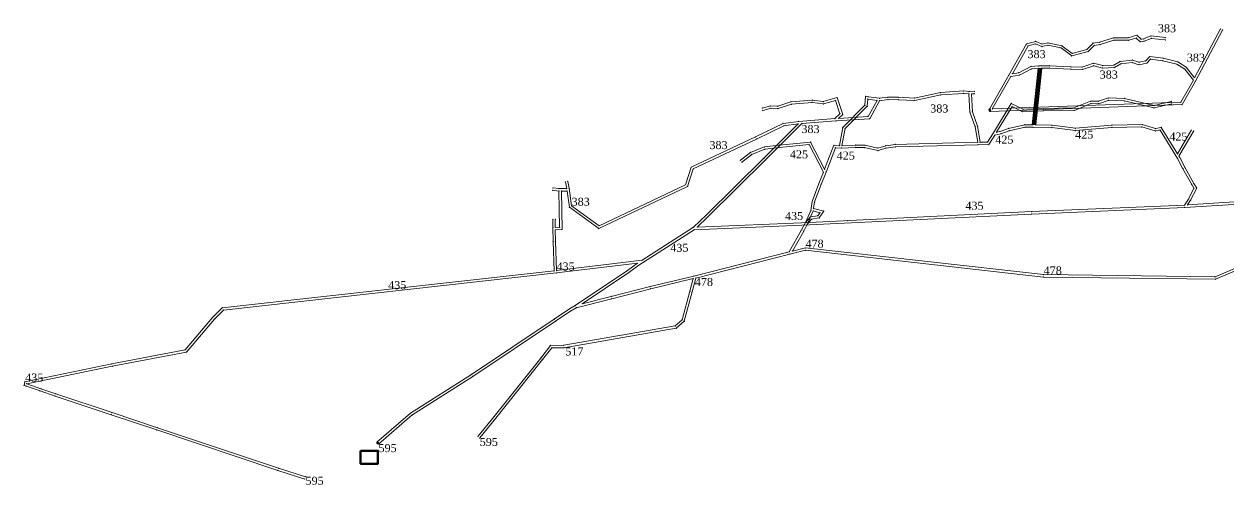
# Model space of a CAD drawing. Header units: millimetres. Extents: x 406988 to 409307, y 4526168 to 4526759.
# Drawn here: x 406988 to 408494, y 4526168 to 4526743 of the extents above; entities that cross this region are included whole.
import ezdxf

# ---------------------------------------------------------------- set-up
doc = ezdxf.new("R2010")
doc.units = ezdxf.units.MM
for name, color, linetype, lineweight in [('INIT_COORD', 6, 'Continuous', 100), ('Kot', 50, 'Continuous', 0), ('YENI_YENI_NOKTA', 6, 'Continuous', 100)]:
    doc.layers.add(name, color=color, linetype=linetype, lineweight=lineweight)
doc.styles.get("Standard").update_dxf_attribs({"font": 'times.ttf'})

msp = doc.modelspace()

# ---------------------------------------------------------------- linework, layer by layer
at = {"layer": 'INIT_COORD'}
msp.add_point((407430.2, 4526220, 595.7), dxfattribs=at)
at = {"layer": 'YENI_YENI_NOKTA', "lineweight": 0}
for p, q in [((408450.9, 4526676.3, 384.9), (408483.3, 4526737.3, 385.1)), ((408452, 4526672, 384.9), (408485.9, 4526735.9, 385.1)), ((408252.4, 4526721.7, 384.4), (408240.9, 4526718.5, 384.4)), ((408260.4, 4526718.4, 384.4), (408252.4, 4526721.7, 384.4)), ((408349.5, 4526726.1, 384.8), (408332.2, 4526720.7, 384.7)), ((408350, 4526723.2, 384.8), (408332.8, 4526717.7, 384.7)), ((408350, 4526723.2, 384.8), (408332.8, 4526717.7, 384.7)), ((408368, 4526726.2, 384.8), (408349.5, 4526726.1, 384.8)), ((408368.4, 4526723.2, 384.8), (408350, 4526723.2, 384.8)), ((408368.4, 4526723.2, 384.8), (408350, 4526723.2, 384.8)), ((408378.8, 4526729.3, 384.9), (408368, 4526726.2, 384.8)), ((408378, 4526725.9, 384.9), (408368.4, 4526723.2, 384.8)), ((408378, 4526725.9, 384.9), (408368.4, 4526723.2, 384.8)), ((408382.9, 4526721.2, 384.9), (408378, 4526725.9, 384.9)), ((408382.9, 4526721.2, 384.9), (408378, 4526725.9, 384.9)), ((408384, 4526724.3, 384.9), (408378.8, 4526729.3, 384.9)), ((408387.8, 4526721.8, 384.9), (408382.9, 4526721.2, 384.9)), ((408387.8, 4526721.8, 384.9), (408382.9, 4526721.2, 384.9)), ((408387.1, 4526724.7, 384.9), (408384, 4526724.3, 384.9)), ((408396.3, 4526728.5, 385), (408387.1, 4526724.7, 384.9)), ((408396.7, 4526725.4, 385), (408387.8, 4526721.8, 384.9)), ((408396.7, 4526725.4, 385), (408387.8, 4526721.8, 384.9)), ((408414.5, 4526726.5, 385.1), (408396.3, 4526728.5, 385)), ((408414.2, 4526723.5, 385.1), (408396.7, 4526725.4, 385)), ((408414.2, 4526723.5, 385.1), (408396.7, 4526725.4, 385)), ((408240.9, 4526718.5, 384.4), (408218.6, 4526679.4, 384.2)), ((408242.9, 4526716, 384.4), (408223.2, 4526681.2, 384.2)), ((408252.2, 4526718.6, 384.4), (408242.9, 4526716, 384.4)), ((408252.2, 4526718.6, 384.4), (408242.9, 4526716, 384.4)), ((408260.1, 4526715.3, 384.4), (408252.2, 4526718.6, 384.4)), ((408260.1, 4526715.3, 384.4), (408252.2, 4526718.6, 384.4)), ((408267.7, 4526716.8, 384.4), (408260.1, 4526715.3, 384.4)), ((408267.7, 4526716.8, 384.4), (408260.1, 4526715.3, 384.4)), ((408267.7, 4526719.8, 384.4), (408260.4, 4526718.4, 384.4)), ((408285.2, 4526716.3, 384.5), (408267.7, 4526719.8, 384.4)), ((408284, 4526713.5, 384.5), (408267.7, 4526716.8, 384.4)), ((408284, 4526713.5, 384.5), (408267.7, 4526716.8, 384.4)), ((408297.5, 4526703.5, 384.6), (408284, 4526713.5, 384.5)), ((408297.5, 4526703.5, 384.6), (408284, 4526713.5, 384.5)), ((408298.1, 4526706.7, 384.6), (408285.2, 4526716.3, 384.5)), ((408317.9, 4526708.9, 384.7), (408297.5, 4526703.5, 384.6)), ((408317.9, 4526708.9, 384.7), (408297.5, 4526703.5, 384.6)), ((408316.3, 4526711.6, 384.7), (408298.1, 4526706.7, 384.6)), ((408324, 4526719.5, 384.7), (408316.3, 4526711.6, 384.7)), ((408325.5, 4526716.7, 384.7), (408317.9, 4526708.9, 384.7)), ((408325.5, 4526716.7, 384.7), (408317.9, 4526708.9, 384.7)), ((408332.2, 4526720.7, 384.7), (408324, 4526719.5, 384.7)), ((408332.8, 4526717.7, 384.7), (408325.5, 4526716.7, 384.7)), ((408332.8, 4526717.7, 384.7), (408325.5, 4526716.7, 384.7)), ((408246.4, 4526690.4, 384.3), (408256.2, 4526691, 384.4)), ((408256.2, 4526691, 384.4), (408269.3, 4526691.3, 384.4)), ((408269.3, 4526691.3, 384.4), (408296.4, 4526689.9, 384.5)), ((408310.3, 4526689.7, 384.5), (408324.7, 4526694.4, 384.6)), ((408310.7, 4526686.7, 384.5), (408324.8, 4526691.3, 384.6)), ((408310.7, 4526686.7, 384.5), (408324.8, 4526691.3, 384.6)), ((408324.7, 4526694.4, 384.6), (408336.1, 4526691.4, 384.7)), ((408324.8, 4526691.3, 384.6), (408335.8, 4526688.3, 384.7)), ((408324.8, 4526691.3, 384.6), (408335.8, 4526688.3, 384.7)), ((408336.1, 4526691.4, 384.7), (408350, 4526692.2, 384.7)), ((408350, 4526692.2, 384.7), (408357.8, 4526696.7, 384.7)), ((408350.9, 4526689.2, 384.7), (408358.8, 4526693.8, 384.7)), ((408350.9, 4526689.2, 384.7), (408358.8, 4526693.8, 384.7)), ((408357.8, 4526696.7, 384.7), (408373.3, 4526698.3, 384.6)), ((408358.8, 4526693.8, 384.7), (408373, 4526695.2, 384.6)), ((408358.8, 4526693.8, 384.7), (408373, 4526695.2, 384.6)), ((408373, 4526695.2, 384.6), (408381.3, 4526692.6, 384.7)), ((408373, 4526695.2, 384.6), (408381.3, 4526692.6, 384.7)), ((408373.3, 4526698.3, 384.6), (408381.4, 4526695.7, 384.7)), ((408381.3, 4526692.6, 384.7), (408391.3, 4526694.6, 384.7)), ((408381.3, 4526692.6, 384.7), (408391.3, 4526694.6, 384.7)), ((408381.4, 4526695.7, 384.7), (408389.8, 4526697.3, 384.7)), ((408389.8, 4526697.3, 384.7), (408394.8, 4526702.7, 384.7)), ((408391.3, 4526694.6, 384.7), (408395.9, 4526699.6, 384.7)), ((408391.3, 4526694.6, 384.7), (408395.9, 4526699.6, 384.7)), ((408394.8, 4526702.7, 384.7), (408411.7, 4526700.6, 384.8)), ((408395.9, 4526699.6, 384.7), (408411.2, 4526697.6, 384.8)), ((408395.9, 4526699.6, 384.7), (408411.2, 4526697.6, 384.8)), ((408411.2, 4526697.6, 384.8), (408428.9, 4526693.2, 384.9)), ((408411.2, 4526697.6, 384.8), (408428.9, 4526693.2, 384.9)), ((408411.7, 4526700.6, 384.8), (408430.1, 4526696, 384.9)), ((408428.9, 4526693.2, 384.9), (408438.5, 4526687.1, 384.9)), ((408428.9, 4526693.2, 384.9), (408438.5, 4526687.1, 384.9)), ((408430.1, 4526696, 384.9), (408440.5, 4526689.4, 384.9)), ((408218.6, 4526679.4, 384.2), (408194.6, 4526637.2, 384)), ((408221.3, 4526677.9, 384.2), (408198.1, 4526637.4, 384)), ((408221.3, 4526677.9, 384.2), (408198.1, 4526637.4, 384)), ((408221.3, 4526677.9, 384.2), (408232.1, 4526679.6, 384.2)), ((408221.3, 4526677.9, 384.2), (408232.1, 4526679.6, 384.2)), ((408223.2, 4526681.2, 384.2), (408231.1, 4526682.5, 384.2)), ((408231.1, 4526682.5, 384.2), (408246.4, 4526690.4, 384.3)), ((408232.1, 4526679.6, 384.2), (408247.2, 4526687.4, 384.3)), ((408232.1, 4526679.6, 384.2), (408247.2, 4526687.4, 384.3)), ((408247.2, 4526687.4, 384.3), (408256.3, 4526688.1, 384.4)), ((408259.3, 4526688.1, 384.4), (408269.3, 4526688.3, 384.4)), ((408269.3, 4526688.3, 384.4), (408296.3, 4526686.9, 384.5)), ((408269.3, 4526688.3, 384.4), (408296.3, 4526686.9, 384.5)), ((408296.3, 4526686.9, 384.5), (408310.7, 4526686.7, 384.5)), ((408296.3, 4526686.9, 384.5), (408310.7, 4526686.7, 384.5)), ((408296.4, 4526689.9, 384.5), (408310.3, 4526689.7, 384.5)), ((408335.8, 4526688.3, 384.7), (408350.9, 4526689.2, 384.7)), ((408335.8, 4526688.3, 384.7), (408350.9, 4526689.2, 384.7)), ((408438.5, 4526687.1, 384.9), (408449.4, 4526673.4, 384.9)), ((408438.5, 4526687.1, 384.9), (408449.4, 4526673.4, 384.9)), ((408440.5, 4526689.4, 384.9), (408450.9, 4526676.3, 384.9)), ((408449.4, 4526673.4, 384.9), (408433.5, 4526645.7, 384.9)), ((408449.4, 4526673.4, 384.9), (408433.5, 4526645.7, 384.9)), ((408452, 4526672, 384.9), (408435.3, 4526642.8, 384.9)), ((407930.1, 4526640.7, 384.1), (407946.5, 4526646.3, 384.1)), ((407930.1, 4526640.7, 384.1), (407946.5, 4526646.3, 384.1)), ((407946.5, 4526646.3, 384.1), (407973.1, 4526648.5, 383.8)), ((407946.5, 4526646.3, 384.1), (407973.1, 4526648.5, 383.8)), ((407947.1, 4526643.3, 384.1), (407973, 4526645.5, 383.8)), ((407973, 4526645.5, 383.8), (407987.2, 4526643.6, 383.8)), ((407973.1, 4526648.5, 383.8), (407986.9, 4526646.6, 383.8)), ((407973.1, 4526648.5, 383.8), (407986.9, 4526646.6, 383.8)), ((407986.9, 4526646.6, 383.8), (408004.2, 4526651.5, 383.7)), ((407986.9, 4526646.6, 383.8), (408004.2, 4526651.5, 383.7)), ((407987.2, 4526643.6, 383.8), (408002.3, 4526647.8, 383.7)), ((408002.3, 4526647.8, 383.7), (408007.8, 4526631.4, 383.5)), ((408004.2, 4526651.5, 383.7), (408011.2, 4526630.5, 383.5)), ((408004.2, 4526651.5, 383.7), (408011.2, 4526630.5, 383.5)), ((408038.9, 4526642, 383.8), (408039.7, 4526653, 383.8)), ((408039.7, 4526653, 383.8), (408057.3, 4526650.6, 383.7)), ((408041.8, 4526640.7, 383.8), (408042.4, 4526649.6, 383.8)), ((408042.4, 4526649.6, 383.8), (408054.1, 4526648, 383.7)), ((408054.1, 4526648, 383.7), (408043, 4526628, 383.6)), ((408057.3, 4526647.6, 383.7), (408044.9, 4526625.1, 383.6)), ((408067.4, 4526652, 383.7), (408057.3, 4526650.6, 383.7)), ((408067.6, 4526649, 383.7), (408057.3, 4526647.6, 383.7)), ((408080.6, 4526651.9, 383.2), (408067.4, 4526652, 383.7)), ((408080.6, 4526648.9, 383.2), (408067.6, 4526649, 383.7)), ((408101.2, 4526647.9, 383.5), (408080.6, 4526648.9, 383.2)), ((408101, 4526650.9, 383.5), (408080.7, 4526651.9, 383.2)), ((408133.3, 4526657.8, 383.9), (408101, 4526650.9, 383.5)), ((408133.8, 4526654.8, 383.9), (408101.2, 4526647.9, 383.5)), ((408162.4, 4526659.9, 384), (408133.3, 4526657.8, 383.9)), ((408162.4, 4526656.8, 384), (408133.8, 4526654.8, 383.9)), ((408169.1, 4526659.1, 384), (408162.4, 4526659.9, 384)), ((408169, 4526656.1, 384), (408162.4, 4526656.8, 384)), ((408169, 4526656.1, 384), (408170.2, 4526633.2, 397.1)), ((408175.6, 4526659.4, 384), (408169.1, 4526659.1, 384)), ((408175.8, 4526656.4, 384), (408172, 4526656.2, 384)), ((408172, 4526656.2, 384), (408173.2, 4526633.8, 397.1)), ((408198.1, 4526637.4, 384), (408433.5, 4526645.7, 384.9)), ((408198.1, 4526637.4, 384), (408433.5, 4526645.7, 384.9)), ((408320.8, 4526647, 423.9), (408300.2, 4526638.6, 423.9)), ((408330.7, 4526646.9, 423.8), (408320.8, 4526647, 423.9)), ((408343.2, 4526651.1, 423.8), (408330.7, 4526646.9, 423.8)), ((408343.6, 4526648.1, 423.8), (408331.2, 4526643.9, 423.8)), ((408343.6, 4526648.1, 423.8), (408331.2, 4526643.9, 423.8)), ((408363.5, 4526650.4, 423.7), (408343.2, 4526651.1, 423.8)), ((408363.1, 4526647.4, 423.7), (408343.6, 4526648.1, 423.8)), ((408363.1, 4526647.4, 423.7), (408343.6, 4526648.1, 423.8)), ((408400.2, 4526638.7, 423.9), (408363.1, 4526647.4, 423.7)), ((408400.2, 4526638.7, 423.9), (408363.1, 4526647.4, 423.7)), ((408400.2, 4526641.8, 423.9), (408363.5, 4526650.4, 423.7)), ((408421.7, 4526646.7, 424.2), (408400.2, 4526641.8, 423.9)), ((407910.6, 4526638.5, 384.2), (407921.4, 4526641.2, 384.2)), ((407910.6, 4526638.5, 384.2), (407921.4, 4526641.2, 384.2)), ((407911.3, 4526635.6, 384.2), (407921.7, 4526638.2, 384.2)), ((407921.4, 4526641.2, 384.2), (407930.1, 4526640.7, 384.1)), ((407921.4, 4526641.2, 384.2), (407930.1, 4526640.7, 384.1)), ((407921.7, 4526638.2, 384.2), (407930.5, 4526637.7, 384.1)), ((407930.5, 4526637.7, 384.1), (407947.1, 4526643.3, 384.1)), ((408007.8, 4526631.4, 383.5), (408001.4, 4526625.3, 383.5)), ((408011.2, 4526630.5, 383.5), (408006.1, 4526625.6, 383.5)), ((408011.3, 4526614.2, 423.8), (408038.9, 4526642, 383.8)), ((408014.1, 4526612.8, 423.8), (408041.8, 4526640.7, 383.8)), ((408170.2, 4526633.2, 397.1), (408176.8, 4526615.1, 408.1)), ((408173.2, 4526633.8, 397.1), (408179.7, 4526615.8, 408.1)), ((408195.6, 4526634.3, 384), (408435.3, 4526642.8, 384.9)), ((408221.8, 4526644.2, 423.5), (408200.7, 4526609.5, 423.5)), ((408222.9, 4526640.3, 423.5), (408203.4, 4526608.2, 423.5)), ((408236.5, 4526636.9, 423.6), (408221.8, 4526644.2, 423.5)), ((408235.8, 4526633.9, 423.6), (408222.9, 4526640.3, 423.5)), ((408235.8, 4526633.9, 423.6), (408222.9, 4526640.3, 423.5)), ((408261.7, 4526635, 423.7), (408235.8, 4526633.9, 423.6)), ((408261.7, 4526635, 423.7), (408235.8, 4526633.9, 423.6)), ((408261.6, 4526638, 423.7), (408236.5, 4526636.9, 423.6)), ((408300.2, 4526638.6, 423.9), (408261.6, 4526638, 423.7)), ((408300.8, 4526635.6, 423.9), (408261.7, 4526635, 423.7)), ((408300.8, 4526635.6, 423.9), (408261.7, 4526635, 423.7)), ((408321.4, 4526644, 423.9), (408300.8, 4526635.6, 423.9)), ((408321.4, 4526644, 423.9), (408300.8, 4526635.6, 423.9)), ((408331.2, 4526643.9, 423.8), (408321.4, 4526644, 423.9)), ((408331.2, 4526643.9, 423.8), (408321.4, 4526644, 423.9)), ((408422.3, 4526643.7, 424.2), (408400.2, 4526638.7, 423.9)), ((408422.3, 4526643.7, 424.2), (408400.2, 4526638.7, 423.9)), ((407936.8, 4526619.2, 383.1), (407902.1, 4526602.3, 383.4)), ((407937.7, 4526616.3, 383.1), (407903.4, 4526599.6, 383.4)), ((407937.7, 4526616.3, 383.1), (407903.4, 4526599.6, 383.4)), ((407912.7, 4526575.8, 382.8), (407955.7, 4526618.7, 383.1)), ((407914.8, 4526573.7, 382.8), (407960.3, 4526619.1, 383.1)), ((407956.2, 4526621.8, 383.1), (407936.8, 4526619.2, 383.1)), ((407955.7, 4526618.7, 383.1), (407937.7, 4526616.3, 383.1)), ((408001.4, 4526625.3, 383.5), (407956.2, 4526621.8, 383.1)), ((408002.7, 4526622.4, 383.5), (407960.3, 4526619.1, 383.1)), ((408044.9, 4526625.1, 383.6), (408002.7, 4526622.4, 383.5)), ((408043, 4526628, 383.6), (408006.1, 4526625.6, 383.5)), ((408179.7, 4526615.8, 408.1), (408182.9, 4526595.7, 423.4)), ((408238.7, 4526617.6, 423.2), (408218.4, 4526613.1, 423.5)), ((408238.7, 4526617.6, 423.2), (408248.9, 4526617.4, 423.2)), ((408251.8, 4526617.3, 423.3), (408272.9, 4526617, 423.9)), ((408302, 4526613.3, 423.5), (408272.9, 4526617, 423.9)), ((408347.4, 4526617.2, 423.5), (408302, 4526613.3, 423.5)), ((408385.4, 4526617.9, 423.5), (408347.6, 4526617.2, 423.5)), ((408401.9, 4526612.9, 423.5), (408385.4, 4526617.9, 423.5)), ((407902.1, 4526602.3, 383.4), (407822, 4526564.6, 383.5)), ((408007.3, 4526591.6, 423.7), (408011.3, 4526614.2, 423.8)), ((408010.3, 4526591.5, 423.7), (408014.1, 4526612.8, 423.8)), ((408176.8, 4526615.1, 408.1), (408179.9, 4526595.7, 423.4)), ((408198.9, 4526606.3, 423.5), (408192, 4526595.9, 423.5)), ((408201.4, 4526604.6, 423.5), (408193.6, 4526592.9, 423.5)), ((408201.4, 4526604.6, 423.5), (408193.6, 4526592.9, 423.5)), ((408200.7, 4526609.4, 423.5), (408198.8, 4526606.1, 423.5)), ((408208.8, 4526606.3, 423.5), (408201.4, 4526604.6, 423.5)), ((408208.8, 4526606.3, 423.5), (408201.4, 4526604.6, 423.5)), ((408207.9, 4526609.2, 423.5), (408203.4, 4526608.2, 423.5)), ((408218.4, 4526613.1, 423.5), (408207.9, 4526609.2, 423.5)), ((408219.3, 4526610.2, 423.5), (408208.8, 4526606.3, 423.5)), ((408219.3, 4526610.2, 423.5), (408208.8, 4526606.3, 423.5)), ((408239, 4526614.5, 423.2), (408219.3, 4526610.2, 423.5)), ((408239, 4526614.5, 423.2), (408219.3, 4526610.2, 423.5)), ((408239, 4526614.5, 423.2), (408249.1, 4526614.4, 423.2)), ((408249.1, 4526614.4, 423.2), (408272.6, 4526614, 423.9)), ((408302, 4526610.3, 423.5), (408272.6, 4526614, 423.9)), ((408302, 4526610.3, 423.5), (408272.6, 4526614, 423.9)), ((408347.6, 4526614.2, 423.5), (408302, 4526610.3, 423.5)), ((408347.6, 4526614.2, 423.5), (408302, 4526610.3, 423.5)), ((408384.9, 4526614.9, 423.5), (408347.6, 4526614.2, 423.5)), ((408384.9, 4526614.9, 423.5), (408347.6, 4526614.2, 423.5)), ((408401.7, 4526609.8, 423.5), (408384.9, 4526614.9, 423.5)), ((408401.7, 4526609.8, 423.5), (408384.9, 4526614.9, 423.5)), ((408407.7, 4526610.9, 423.5), (408401.7, 4526609.8, 423.5)), ((408407.7, 4526610.9, 423.5), (408401.7, 4526609.8, 423.5)), ((408409.2, 4526614.3, 423.5), (408401.9, 4526612.9, 423.5)), ((408429.7, 4526575.4, 424), (408407.7, 4526610.9, 423.5)), ((408429.7, 4526575.4, 424), (408407.7, 4526610.9, 423.5)), ((408429.6, 4526581.2, 424), (408409.2, 4526614.3, 423.5)), ((408429.6, 4526581.2, 424), (408447.2, 4526611.3, 424)), ((408431.4, 4526578.3, 424), (408449.8, 4526609.8, 424)), ((407903.4, 4526599.6, 383.4), (407824.5, 4526562.5, 383.5)), ((407903.4, 4526599.6, 383.4), (407824.5, 4526562.5, 383.5)), ((407895.9, 4526583.1, 424), (407913.2, 4526590, 424)), ((407897.5, 4526580.5, 424), (407913.9, 4526587.1, 424)), ((407913.2, 4526590, 424), (407932, 4526592.3, 423.9)), ((407913.9, 4526587.1, 424), (407932.3, 4526589.3, 423.9)), ((407932, 4526592.3, 423.9), (407971, 4526596, 423.6)), ((407932.3, 4526589.3, 423.9), (407969.3, 4526592.8, 423.6)), ((407969.3, 4526592.8, 423.6), (407987.1, 4526558.3, 423.4)), ((407971, 4526596, 423.6), (407988.5, 4526562, 423.4)), ((407988.5, 4526562, 423.4), (408000.2, 4526592, 423.7)), ((407990.4, 4526558.4, 423.4), (408002.2, 4526588.9, 423.7)), ((408000.2, 4526592, 423.7), (408007.3, 4526591.6, 423.7)), ((408002.2, 4526588.9, 423.7), (408009.8, 4526588.5, 423.7)), ((408009.8, 4526588.5, 423.7), (408027.2, 4526589.3, 423.6)), ((408010.3, 4526591.5, 423.7), (408027.2, 4526592.3, 423.6)), ((408027.2, 4526592.3, 423.6), (408039, 4526592.1, 423.6)), ((408027.2, 4526589.3, 423.6), (408038.6, 4526589.1, 423.6)), ((408027.2, 4526589.3, 423.6), (408038.6, 4526589.1, 423.6)), ((408038.6, 4526589.1, 423.6), (408055.2, 4526585.3, 423.7)), ((408038.6, 4526589.1, 423.6), (408055.2, 4526585.3, 423.7)), ((408039, 4526592.1, 423.6), (408055.1, 4526588.4, 423.7)), ((408055.1, 4526588.4, 423.7), (408064.9, 4526591.4, 423.7)), ((408055.2, 4526585.3, 423.7), (408065.5, 4526588.4, 423.7)), ((408055.2, 4526585.3, 423.7), (408065.5, 4526588.4, 423.7)), ((408064.9, 4526591.4, 423.7), (408076.8, 4526593, 423.7)), ((408065.5, 4526588.4, 423.7), (408077.1, 4526590, 423.7)), ((408065.5, 4526588.4, 423.7), (408077.1, 4526590, 423.7)), ((408179.9, 4526595.7, 423.4), (408076.8, 4526593, 423.7)), ((408180.4, 4526592.7, 423.4), (408077.1, 4526590, 423.7)), ((408180.4, 4526592.7, 423.4), (408193.6, 4526592.9, 423.5)), ((408182.9, 4526595.7, 423.4), (408192, 4526595.9, 423.5)), ((407840.7, 4526504.8, 433.2), (407912.7, 4526575.8, 382.8)), ((407840.7, 4526504.8, 433.2), (407912.7, 4526575.8, 382.8)), ((407842.8, 4526502.7, 433.2), (407914.8, 4526573.6, 382.8)), ((407883.3, 4526573.2, 424), (407895.9, 4526583.1, 424)), ((407885.2, 4526570.8, 424), (407897.5, 4526580.5, 424)), ((408429.7, 4526575.4, 424), (408436.4, 4526562.6, 424.2)), ((408429.7, 4526575.4, 424), (408436.4, 4526562.6, 424.2)), ((408432.3, 4526576.9, 424), (408431.4, 4526578.3, 423.5)), ((408432.3, 4526576.9, 424), (408439.1, 4526564, 424.2)), ((407822, 4526564.6, 383.5), (407814.9, 4526542.7, 383.5)), ((407824.5, 4526562.5, 383.5), (407817.3, 4526540.5, 383.5)), ((407824.5, 4526562.5, 383.5), (407817.3, 4526540.5, 383.5)), ((407987.1, 4526558.3, 423.4), (407981.3, 4526544.2, 423.4)), ((407990.4, 4526558.4, 423.4), (407984.1, 4526543.1, 423.4)), ((408436.4, 4526562.6, 424.2), (408447.3, 4526542.8, 434.7)), ((408436.4, 4526562.6, 424.2), (408447.3, 4526542.8, 434.7)), ((408439.1, 4526564, 424.2), (408449.9, 4526544.3, 434.7)), ((407666.3, 4526537.8, 383.9), (407664.7, 4526546.2, 383.9)), ((407666.3, 4526537.8, 383.9), (407664.7, 4526546.2, 383.9)), ((407669.3, 4526538.3, 383.9), (407667.6, 4526546.8, 383.9)), ((407817.3, 4526540.5, 383.5), (407706.4, 4526487.9, 383.8)), ((407817.3, 4526540.5, 383.5), (407706.4, 4526487.9, 383.8)), ((407814.9, 4526542.7, 383.5), (407706.8, 4526491.4, 383.8)), ((407981.3, 4526544.2, 423.4), (407973, 4526521.9, 433.5)), ((407984.1, 4526543.1, 423.4), (407976, 4526521.2, 433.5)), ((408447.3, 4526542.8, 434.7), (408450.1, 4526538.3, 434.7)), ((408447.3, 4526542.8, 434.7), (408450.1, 4526538.3, 434.7)), ((408449.8, 4526544.4, 434.7), (408453.6, 4526538.5, 434.7)), ((407656.7, 4526534.8, 384.1), (407649, 4526535.8, 384.1)), ((407656.6, 4526537.8, 384.1), (407649.4, 4526538.7, 384.1)), ((407656.6, 4526537.8, 384.1), (407649.4, 4526538.7, 384.1)), ((407666.3, 4526537.8, 383.9), (407656.6, 4526537.8, 384.1)), ((407657.5, 4526489.6, 425), (407656.7, 4526534.8, 384.1)), ((407660.5, 4526486.8, 425), (407659.7, 4526534.8, 384.1)), ((407666.8, 4526534.8, 383.9), (407659.7, 4526534.8, 384.1)), ((407669.7, 4526514.5, 383.9), (407666.8, 4526534.8, 383.9)), ((407672.5, 4526516.2, 383.9), (407669.3, 4526538.3, 383.9)), ((408578.8, 4526526.1, 435.4), (408442.1, 4526517.5, 434.5)), ((408450.1, 4526538.3, 434.7), (408443.3, 4526524.8, 434.6)), ((408450.1, 4526538.3, 434.7), (408443.3, 4526524.8, 434.6)), ((408453.6, 4526538.5, 434.7), (408445.9, 4526523.3, 434.6)), ((407706.4, 4526487.9, 383.8), (407669.7, 4526514.5, 383.9)), ((407706.4, 4526487.9, 383.8), (407669.7, 4526514.5, 383.9)), ((407706.8, 4526491.4, 383.8), (407672.5, 4526516.2, 383.9)), ((407971.4, 4526510.7, 433.4), (407964.6, 4526495.5, 453.4)), ((407974.4, 4526510, 433.4), (407967.1, 4526493.8, 453.4)), ((407971.4, 4526510.7, 433.4), (407973, 4526521.9, 433.5)), ((407974.4, 4526510, 433.4), (407982.7, 4526507.8, 440)), ((407974.8, 4526513, 433.4), (407976, 4526521.2, 433.5)), ((407974.8, 4526513, 433.4), (407987.5, 4526509.7, 440)), ((408438.4, 4526517.3, 434.5), (408247.2, 4526509.1, 433.9)), ((408438.4, 4526517.3, 434.5), (408247.2, 4526509.1, 433.9)), ((408438.5, 4526514.3, 434.5), (408247.3, 4526506.1, 433.9)), ((408443.3, 4526524.8, 434.6), (408438.4, 4526517.3, 434.5)), ((408443.3, 4526524.8, 434.6), (408438.4, 4526517.3, 434.5)), ((408580, 4526523.2, 435.4), (408438.5, 4526514.3, 434.5)), ((408445.9, 4526523.3, 434.6), (408442.1, 4526517.5, 434.5)), ((407649.1, 4526489.2, 425), (407649.1, 4526499.5, 425)), ((407652.1, 4526489.3, 425), (407652.1, 4526499.5, 425)), ((407652.1, 4526489.3, 425), (407652.1, 4526499.5, 425)), ((407824.9, 4526489.5, 433.2), (407840.7, 4526504.8, 433.2)), ((407824.9, 4526489.5, 433.2), (407840.7, 4526504.8, 433.2)), ((407829.4, 4526489.7, 433.2), (407842.8, 4526502.7, 433.2)), ((407829.4, 4526489.7, 433.2), (407969.6, 4526495.6, 433.4)), ((407964.6, 4526495.5, 453.4), (407959.9, 4526486.2, 460.4)), ((407970.8, 4526502.4, 445.9), (407964.6, 4526495.5, 453.4)), ((407972.3, 4526499.6, 445.9), (407967.1, 4526493.8, 453.4)), ((408247.2, 4526509.1, 433.9), (407969.6, 4526495.6, 433.4)), ((408247.2, 4526509.1, 433.9), (407969.6, 4526495.6, 433.4)), ((408247.3, 4526506.1, 433.9), (407969.8, 4526492.6, 433.4)), ((407980.1, 4526503.9, 440), (407970.8, 4526502.4, 445.9)), ((407981.9, 4526501.2, 440), (407972.3, 4526499.6, 445.9)), ((407982.7, 4526507.8, 440), (407980.1, 4526503.9, 440)), ((407987.5, 4526509.7, 440), (407981.9, 4526501.2, 440)), ((407649.3, 4526472, 433.5), (407649.1, 4526489.3, 425)), ((407652.1, 4526489.3, 425), (407657.5, 4526489.6, 425)), ((407652.1, 4526486.3, 425), (407660.5, 4526486.8, 425)), ((407652.3, 4526472.1, 433.5), (407652.1, 4526486.3, 425)), ((407825.8, 4526486.5, 433.2), (407756.4, 4526442.2, 433.1)), ((407824.9, 4526489.5, 433.2), (407760.5, 4526448.4, 433.1)), ((407825.8, 4526486.5, 433.2), (407969.8, 4526492.6, 433.4)), ((407959.9, 4526486.2, 460.4), (407944.4, 4526459, 478.7)), ((407962.5, 4526484.8, 460.4), (407948.4, 4526459.9, 478.7)), ((407967.1, 4526493.8, 453.4), (407962.5, 4526484.8, 460.4)), ((407650.6, 4526435.1, 433.1), (407649.3, 4526472, 433.5)), ((407653.6, 4526435.5, 433.1), (407652.3, 4526472.1, 433.5)), ((408580.4, 4526472.1, 481), (408476.5, 4526427.6, 480.2)), ((408580.4, 4526472.1, 481), (408476.5, 4526427.6, 480.2)), ((408579.8, 4526468.6, 481), (408477.1, 4526424.6, 480.2)), ((407944.4, 4526459, 478.7), (407825.3, 4526428.7, 478.1)), ((407945.1, 4526456, 478.7), (407827.8, 4526426.2, 478.1)), ((407964.9, 4526460.8, 478.8), (407945.1, 4526456, 478.7)), ((407945.2, 4526456.1, 478.7), (407945.1, 4526456, 478.1)), ((407964.7, 4526463.8, 478.8), (407948.4, 4526459.9, 478.7)), ((408262.3, 4526430.4, 479.5), (407964.7, 4526463.8, 478.8)), ((408262.3, 4526430.4, 479.5), (407964.7, 4526463.8, 478.8)), ((408262.1, 4526427.4, 479.5), (407964.9, 4526460.8, 478.8)), ((407650.6, 4526435.1, 433.1), (407236, 4526389.1, 435.3)), ((407653.6, 4526435.5, 433.1), (407760.5, 4526448.4, 433.1)), ((407653.7, 4526432.5, 433.1), (407754.7, 4526444.7, 433.1)), ((407677.1, 4526391.7, 478), (407742.3, 4526435.5, 433)), ((407754.7, 4526444.7, 433.1), (407742.3, 4526435.5, 433)), ((407756.4, 4526442.2, 433.1), (407744.1, 4526433, 433)), ((407756.4, 4526442.2, 433.2), (407756.3, 4526442.1, 433.1)), ((407756.5, 4526442.3, 433.1), (407756.4, 4526442.2, 433)), ((407653.7, 4526432.5, 433.1), (407237.4, 4526386.2, 435.3)), ((407653.7, 4526432.5, 433.1), (407237.4, 4526386.2, 435.3)), ((407685.8, 4526394, 478), (407744.1, 4526433, 433)), ((407770.6, 4526415.6, 478.1), (407825.3, 4526428.7, 478.1)), ((407770.6, 4526415.6, 478.1), (407825.3, 4526428.7, 478.1)), ((407771.3, 4526412.7, 478.1), (407824.4, 4526425.4, 478.1)), ((407824.4, 4526425.4, 478.1), (407820.2, 4526409.7, 478.1)), ((407827.8, 4526426.2, 478.1), (407823.1, 4526408.9, 478.1)), ((408477.1, 4526424.6, 480.2), (408262.1, 4526427.4, 479.5)), ((408476.5, 4526427.6, 480.2), (408262.3, 4526430.4, 479.5)), ((408476.5, 4526427.6, 480.2), (408262.3, 4526430.4, 479.5)), ((407722, 4526403.2, 478), (407770.6, 4526415.6, 478.1)), ((407722, 4526403.2, 478), (407770.6, 4526415.6, 478.1)), ((407722.7, 4526400.3, 478), (407771.4, 4526412.7, 478.1)), ((407820.2, 4526409.7, 478.1), (407810.6, 4526374, 517.4)), ((407820.2, 4526409.7, 478.1), (407810.6, 4526374, 517.4)), ((407823.1, 4526408.9, 478.1), (407813.3, 4526372.3, 517.4)), ((407677.1, 4526391.7, 478), (407669.8, 4526387.6, 478)), ((407677.1, 4526391.7, 478), (407669.8, 4526387.6, 478)), ((407722.7, 4526400.3, 478), (407678.2, 4526388.9, 478)), ((407722, 4526403.2, 478), (407685.8, 4526394, 478)), ((407223.9, 4526377, 435.3), (407189.6, 4526336.4, 435.6)), ((407226.2, 4526375, 435.3), (407191.2, 4526333.6, 435.6)), ((407226.2, 4526375, 435.3), (407191.2, 4526333.6, 435.6)), ((407236, 4526389.1, 435.3), (407224, 4526377.1, 435.3)), ((407237.4, 4526386.2, 435.3), (407226.2, 4526375, 435.3)), ((407237.4, 4526386.2, 435.3), (407226.2, 4526375, 435.3)), ((407547.3, 4526305.9, 552.7), (407650.7, 4526374.8, 488)), ((407547.3, 4526305.9, 552.7), (407650.7, 4526374.8, 488)), ((407669.8, 4526387.6, 478), (407650.7, 4526374.8, 488)), ((407669.8, 4526387.6, 478), (407650.7, 4526374.8, 488)), ((407671.5, 4526385.2, 478), (407652.4, 4526372.3, 488)), ((407678.2, 4526388.9, 478), (407671.2, 4526385, 478)), ((407678.7, 4526389.2, 478), (407678.2, 4526388.9, 478)), ((407549, 4526303.4, 552.7), (407652.4, 4526372.3, 488)), ((407802, 4526366.4, 517.4), (407662.6, 4526342.2, 517.4)), ((407802, 4526366.4, 517.4), (407662.6, 4526342.2, 517.4)), ((407803.3, 4526363.5, 517.4), (407662.9, 4526339.2, 517.4)), ((407810.6, 4526374, 517.4), (407802, 4526366.4, 517.4)), ((407810.6, 4526374, 517.4), (407802, 4526366.4, 517.4)), ((407813.3, 4526372.3, 517.4), (407803.3, 4526363.5, 517.4)), ((407189.6, 4526336.4, 435.6), (407097.9, 4526319, 436.1)), ((407191.2, 4526333.6, 435.6), (407098.5, 4526316.1, 436.1)), ((407191.2, 4526333.6, 435.6), (407098.5, 4526316.1, 436.1)), ((407646.3, 4526342.1, 517.4), (407633.9, 4526326.3, 517.5)), ((407646.3, 4526342.1, 517.4), (407633.9, 4526326.3, 517.5)), ((407647.8, 4526339.1, 517.4), (407636.3, 4526324.4, 517.5)), ((407662.6, 4526342.2, 517.4), (407646.3, 4526342.1, 517.4)), ((407662.6, 4526342.2, 517.4), (407646.3, 4526342.1, 517.4)), ((407662.9, 4526339.2, 517.4), (407647.8, 4526339.1, 517.4)), ((407097.9, 4526319, 436.1), (406989.3, 4526296.7, 436.4)), ((407098.5, 4526316.1, 436.1), (406991.7, 4526294.1, 436.4)), ((407098.5, 4526316.1, 436.1), (406991.7, 4526294.1, 436.4)), ((407633.9, 4526326.3, 517.5), (407575.6, 4526253.2, 595.7)), ((407633.9, 4526326.3, 517.5), (407575.6, 4526253.2, 595.7)), ((407636.3, 4526324.4, 517.5), (407578, 4526251.3, 595.7)), ((407471.3, 4526257.5, 595.7), (407547.3, 4526305.9, 552.7)), ((407471.3, 4526257.5, 595.7), (407547.3, 4526305.9, 552.7)), ((407472.9, 4526255, 595.7), (407549, 4526303.4, 552.7)), ((406989.3, 4526296.7, 436.4), (406988.4, 4526292.1, 436.4)), ((406988.4, 4526292.1, 436.4), (407008.4, 4526285.2, 436.4)), ((406991.7, 4526294.1, 436.4), (407009.4, 4526288, 436.4)), ((406991.7, 4526294.1, 436.4), (407009.4, 4526288, 436.4)), ((407008.4, 4526285.2, 436.4), (407027.1, 4526278.8, 436)), ((407009.4, 4526288, 436.4), (407028, 4526281.6, 436)), ((407009.4, 4526288, 436.4), (407028, 4526281.6, 436)), ((407027.1, 4526278.8, 436), (407097.3, 4526255.4, 498.2)), ((407028, 4526281.6, 436), (407098.2, 4526258.2, 498.2)), ((407028, 4526281.6, 436), (407098.2, 4526258.2, 498.2)), ((407097.3, 4526255.4, 498.2), (407154.2, 4526236.5, 520.1)), ((407098.2, 4526258.2, 498.2), (407155.1, 4526239.3, 520.1)), ((407098.2, 4526258.2, 498.2), (407155.1, 4526239.3, 520.1)), ((407429.2, 4526221.1, 595.7), (407471.3, 4526257.5, 595.7)), ((407429.2, 4526221.1, 595.7), (407471.3, 4526257.5, 595.7)), ((407431.2, 4526218.8, 595.7), (407473.3, 4526255.2, 595.7)), ((407155.1, 4526239.3, 520.1), (407306.3, 4526188.7, 595.9)), ((407155.1, 4526239.3, 520.1), (407306.3, 4526188.7, 595.9)), ((407575.6, 4526253.2, 595.7), (407555.4, 4526228.4, 596)), ((407575.6, 4526253.2, 595.7), (407555.4, 4526228.4, 596)), ((407578, 4526251.3, 595.7), (407557.7, 4526226.5, 596)), ((407154.2, 4526236.5, 520.1), (407305.3, 4526185.9, 595.9)), ((407305.3, 4526185.9, 595.9), (407339.1, 4526175.1, 595.9)), ((407306.3, 4526188.7, 595.9), (407340, 4526178, 595.9)), ((407306.3, 4526188.7, 595.9), (407340, 4526178, 595.9))]:
    msp.add_line(p, q, dxfattribs=at)
at = {"layer": 'YENI_YENI_NOKTA'}
for p, q in [((408256.3, 4526688.1, 384.4), (408248.9, 4526617.4, 423.2)), ((408259.3, 4526687.8, 384.4), (408251.8, 4526617.3, 423.3)), ((408259.3, 4526687.8, 384.4), (408259.3, 4526688.1, 384.4)), ((408194.6, 4526637.2, 384), (408195.6, 4526634.3, 384))]:
    msp.add_line(p, q, dxfattribs=at)
msp.add_lwpolyline([(407408.7, 4526210.4), (407408.7, 4526194.2), (407430.4, 4526194.2), (407430.4, 4526210.4)], close=True, dxfattribs=at)
at = {"layer": 'YENI_YENI_NOKTA', "lineweight": 0}
for p in [(408483.3, 4526737.3, 385.1), (408483.3, 4526737.3, 385.1), (408485.9, 4526735.9, 385.1), (408252.4, 4526721.7, 384.4), (408349.5, 4526726.1, 384.8), (408350, 4526723.2, 384.8), (408350, 4526723.2, 384.8), (408368, 4526726.2, 384.8), (408368.4, 4526723.2, 384.8), (408368.4, 4526723.2, 384.8), (408378, 4526725.9, 384.9), (408378, 4526725.9, 384.9), (408378.8, 4526729.3, 384.9), (408382.9, 4526721.2, 384.9), (408382.9, 4526721.2, 384.9), (408384, 4526724.3, 384.9), (408387.1, 4526724.7, 384.9), (408387.8, 4526721.8, 384.9), (408387.8, 4526721.8, 384.9), (408396.3, 4526728.5, 385), (408396.7, 4526725.4, 385), (408396.7, 4526725.4, 385), (408414.2, 4526723.5, 385.1), (408414.2, 4526723.5, 385.1), (408414.5, 4526726.5, 385.1), (408240.9, 4526718.5, 384.4), (408242.9, 4526716, 384.4), (408242.9, 4526716, 384.4), (408252.2, 4526718.6, 384.4), (408252.2, 4526718.6, 384.4), (408260.1, 4526715.3, 384.4), (408260.1, 4526715.3, 384.4), (408260.4, 4526718.4, 384.4), (408267.7, 4526719.8, 384.4), (408267.7, 4526716.8, 384.4), (408267.7, 4526716.8, 384.4), (408284, 4526713.5, 384.5), (408284, 4526713.5, 384.5), (408285.2, 4526716.3, 384.5), (408298.1, 4526706.7, 384.6), (408316.3, 4526711.6, 384.7), (408317.9, 4526708.9, 384.7), (408317.9, 4526708.9, 384.7), (408324, 4526719.5, 384.7), (408325.5, 4526716.7, 384.7), (408325.5, 4526716.7, 384.7), (408332.2, 4526720.7, 384.7), (408332.8, 4526717.7, 384.7), (408332.8, 4526717.7, 384.7), (408256.2, 4526691, 384.4), (408269.3, 4526691.3, 384.4), (408297.5, 4526703.5, 384.6), (408297.5, 4526703.5, 384.6), (408324.7, 4526694.4, 384.6), (408324.8, 4526691.3, 384.6), (408324.8, 4526691.3, 384.6), (408336.1, 4526691.4, 384.7), (408350, 4526692.2, 384.7), (408357.8, 4526696.7, 384.7), (408358.8, 4526693.8, 384.7), (408358.8, 4526693.8, 384.7), (408373, 4526695.2, 384.6), (408373, 4526695.2, 384.6), (408373.3, 4526698.3, 384.6), (408381.3, 4526692.6, 384.7), (408381.3, 4526692.6, 384.7), (408381.4, 4526695.7, 384.7), (408389.8, 4526697.3, 384.7), (408391.3, 4526694.6, 384.7), (408391.3, 4526694.6, 384.7), (408394.8, 4526702.7, 384.7), (408395.9, 4526699.6, 384.7), (408395.9, 4526699.6, 384.7), (408411.2, 4526697.6, 384.8), (408411.2, 4526697.6, 384.8), (408411.7, 4526700.6, 384.8), (408428.9, 4526693.2, 384.9), (408428.9, 4526693.2, 384.9), (408430.1, 4526696, 384.9), (408218.6, 4526679.4, 384.2), (408221.3, 4526677.9, 384.2), (408221.3, 4526677.9, 384.2), (408223.2, 4526681.2, 384.2), (408231.1, 4526682.5, 384.2), (408232.1, 4526679.6, 384.2), (408232.1, 4526679.6, 384.2), (408246.4, 4526690.4, 384.3), (408247.2, 4526687.4, 384.3), (408247.2, 4526687.4, 384.3), (408256.3, 4526688.1, 384.4), (408259.3, 4526687.8, 384.4), (408269.3, 4526688.3, 384.4), (408269.3, 4526688.3, 384.4), (408296.3, 4526686.9, 384.5), (408296.3, 4526686.9, 384.5), (408296.4, 4526689.9, 384.5), (408310.3, 4526689.7, 384.5), (408310.7, 4526686.7, 384.5), (408310.7, 4526686.7, 384.5), (408335.8, 4526688.3, 384.7), (408335.8, 4526688.3, 384.7), (408350.9, 4526689.2, 384.7), (408350.9, 4526689.2, 384.7), (408438.5, 4526687.1, 384.9), (408438.5, 4526687.1, 384.9), (408440.5, 4526689.4, 384.9), (408254.1, 4526664.8, 395.2), (408254.7, 4526670.9, 394.2), (408257, 4526664.5, 395.2), (408257.7, 4526670.6, 394.2), (408449.4, 4526673.4, 384.9), (408449.4, 4526673.4, 384.9), (408452, 4526672, 384.9), (407946.5, 4526646.3, 384.1), (407946.5, 4526646.3, 384.1), (407973, 4526645.5, 383.8), (407973.1, 4526648.5, 383.8), (407973.1, 4526648.5, 383.8), (407986.9, 4526646.6, 383.8), (407986.9, 4526646.6, 383.8), (408002.3, 4526647.8, 383.7), (408004.2, 4526651.5, 383.7), (408004.2, 4526651.5, 383.7), (408039.7, 4526653, 383.8), (408042.4, 4526649.6, 383.8), (408042.8, 4526652.6, 383.8), (408054.1, 4526648, 383.7), (408057.3, 4526650.6, 383.7), (408057.3, 4526647.6, 383.7), (408067.4, 4526652, 383.7), (408067.6, 4526649, 383.7), (408080.6, 4526651.9, 383.2), (408080.6, 4526648.9, 383.2), (408101, 4526650.9, 383.5), (408101.2, 4526647.9, 383.5), (408133.3, 4526657.8, 383.9), (408133.8, 4526654.8, 383.9), (408162.4, 4526659.9, 384), (408162.4, 4526656.8, 384), (408169, 4526656.1, 384), (408169.1, 4526659.1, 384), (408175.6, 4526659.4, 384), (408175.8, 4526656.4, 384), (408320.8, 4526647, 423.9), (408330.7, 4526646.9, 423.8), (408343.2, 4526651.1, 423.8), (408343.6, 4526648.1, 423.8), (408343.6, 4526648.1, 423.8), (408363.1, 4526647.4, 423.7), (408363.1, 4526647.4, 423.7), (408363.5, 4526650.4, 423.7), (408421.7, 4526646.7, 424.2), (408433.5, 4526645.7, 384.9), (408433.5, 4526645.7, 384.9), (407910.6, 4526638.5, 384.2), (407910.6, 4526638.5, 384.2), (407911.3, 4526635.6, 384.2), (407921.4, 4526641.2, 384.2), (407921.4, 4526641.2, 384.2), (407921.7, 4526638.2, 384.2), (407930.1, 4526640.7, 384.1), (407930.1, 4526640.7, 384.1), (407930.5, 4526637.7, 384.1), (407947.1, 4526643.3, 384.1), (407987.2, 4526643.6, 383.8), (408007.8, 4526631.4, 383.5), (408011.2, 4526630.5, 383.5), (408011.2, 4526630.5, 383.5), (408038.9, 4526642, 383.8), (408041.8, 4526640.7, 383.8), (408170.2, 4526633.2, 397.1), (408173.2, 4526633.8, 397.1), (408194.6, 4526637.2, 384), (408195.6, 4526634.3, 384), (408198.1, 4526637.4, 384), (408198.1, 4526637.4, 384), (408221.8, 4526644.2, 423.5), (408222.9, 4526640.3, 423.5), (408222.9, 4526640.3, 423.5), (408235.8, 4526633.9, 423.6), (408235.8, 4526633.9, 423.6), (408236.5, 4526636.9, 423.6), (408261.7, 4526635, 423.7), (408261.7, 4526635, 423.7), (408300.2, 4526638.6, 423.9), (408300.8, 4526635.6, 423.9), (408300.8, 4526635.6, 423.9), (408321.4, 4526644, 423.9), (408321.4, 4526644, 423.9), (408331.2, 4526643.9, 423.8), (408331.2, 4526643.9, 423.8), (408400.2, 4526641.8, 423.9), (408400.2, 4526638.7, 423.9), (408400.2, 4526638.7, 423.9), (408422.3, 4526643.7, 424.2), (408422.3, 4526643.7, 424.2), (408435.3, 4526642.8, 384.9), (407936.8, 4526619.2, 383.1), (407937.7, 4526616.3, 383.1), (407937.7, 4526616.3, 383.1), (407955.7, 4526618.7, 383.1), (407956.2, 4526621.8, 383.1), (407960.3, 4526619.1, 383.1), (408001.4, 4526625.3, 383.5), (408002.7, 4526622.4, 383.5), (408002.7, 4526622.4, 383.5), (408006.1, 4526625.6, 383.5), (408043, 4526628, 383.6), (408044.9, 4526625.1, 383.6), (408179.7, 4526615.8, 408.1), (408238.7, 4526617.6, 423.2), (408272.9, 4526617, 423.9), (408347.6, 4526617.2, 423.5), (408385.4, 4526617.9, 423.5), (407902.1, 4526602.3, 383.4), (408011.3, 4526614.2, 423.8), (408014.1, 4526612.8, 423.8), (408176.8, 4526615.1, 408.1), (408198.9, 4526606.3, 423.5), (408200.7, 4526609.4, 423.5), (408201.4, 4526604.6, 423.5), (408203.4, 4526608.2, 423.5), (408207.9, 4526609.2, 423.5), (408208.8, 4526606.3, 423.5), (408208.8, 4526606.3, 423.5), (408218.4, 4526613.1, 423.5), (408219.3, 4526610.2, 423.5), (408219.3, 4526610.2, 423.5), (408239, 4526614.5, 423.2), (408239, 4526614.5, 423.2), (408249.1, 4526614.4, 423.2), (408272.6, 4526614, 423.9), (408272.6, 4526614, 423.9), (408302, 4526613.3, 423.5), (408302, 4526610.3, 423.5), (408302, 4526610.3, 423.5), (408347.6, 4526614.2, 423.5), (408347.6, 4526614.2, 423.5), (408384.9, 4526614.9, 423.5), (408384.9, 4526614.9, 423.5), (408401.7, 4526609.8, 423.5), (408401.7, 4526609.8, 423.5), (408401.9, 4526612.9, 423.5), (408407.7, 4526610.9, 423.5), (408407.7, 4526610.9, 423.5), (408409.2, 4526614.3, 423.5), (408449.8, 4526609.8, 424), (408449.8, 4526609.8, 424), (407903.4, 4526599.6, 383.4), (407903.4, 4526599.6, 383.4), (407913.2, 4526590, 424), (407913.9, 4526587.1, 424), (407932, 4526592.3, 423.9), (407969.3, 4526592.8, 423.6), (407971, 4526596, 423.6), (408000.2, 4526592, 423.7), (408002.2, 4526588.9, 423.7), (408002.2, 4526588.9, 423.7), (408007.3, 4526591.6, 423.7), (408009.8, 4526588.5, 423.7), (408010.3, 4526591.5, 423.7), (408027.2, 4526592.3, 423.6), (408027.2, 4526589.3, 423.6), (408027.2, 4526589.3, 423.6), (408038.6, 4526589.1, 423.6), (408038.6, 4526589.1, 423.6), (408039, 4526592.1, 423.6), (408055.1, 4526588.4, 423.7), (408055.2, 4526585.3, 423.7), (408055.2, 4526585.3, 423.7), (408064.9, 4526591.4, 423.7), (408065.5, 4526588.4, 423.7), (408065.5, 4526588.4, 423.7), (408076.8, 4526593, 423.7), (408077.1, 4526590, 423.7), (408077.1, 4526590, 423.7), (408179.9, 4526595.7, 423.4), (408180.4, 4526592.7, 423.4), (408182.9, 4526595.7, 423.4), (408192, 4526595.9, 423.5), (408193.6, 4526592.9, 423.5), (408193.6, 4526592.9, 423.5), (407883.3, 4526573.2, 424), (407885.2, 4526570.8, 424), (407895.9, 4526583.1, 424), (407897.5, 4526580.5, 424), (407912.7, 4526575.8, 382.8), (407912.7, 4526575.8, 382.8), (407914.8, 4526573.7, 382.8), (408429.6, 4526581.2, 424), (408429.7, 4526575.4, 424), (408429.7, 4526575.4, 424), (408431.4, 4526578.3, 424), (407824.5, 4526562.5, 383.5), (407824.5, 4526562.5, 383.5), (407987.1, 4526558.3, 423.4), (407988.5, 4526562, 423.4), (407990.4, 4526558.4, 423.4), (408436.4, 4526562.6, 424.2), (408436.4, 4526562.6, 424.2), (408439.1, 4526564, 424.2), (407664.7, 4526546.2, 383.9), (407664.7, 4526546.2, 383.9), (407667.6, 4526546.8, 383.9), (407817.3, 4526540.5, 383.5), (407817.3, 4526540.5, 383.5), (407984.1, 4526543.1, 423.4), (408447.3, 4526542.8, 434.7), (408447.3, 4526542.8, 434.7), (408449.9, 4526544.3, 434.7), (407649, 4526535.8, 384.1), (407649.4, 4526538.7, 384.1), (407649.4, 4526538.7, 384.1), (407656.6, 4526537.8, 384.1), (407656.6, 4526537.8, 384.1), (407656.7, 4526534.8, 384.1), (407659.7, 4526534.8, 384.1), (407666.3, 4526537.8, 383.9), (407666.3, 4526537.8, 383.9), (407666.8, 4526534.8, 383.9), (407669.3, 4526538.3, 383.9), (408450.1, 4526538.3, 434.7), (408450.1, 4526538.3, 434.7), (408453.6, 4526538.5, 434.7), (407669.7, 4526514.5, 383.9), (407669.7, 4526514.5, 383.9), (407672.5, 4526516.2, 383.9), (407971.4, 4526510.7, 433.4), (407974.4, 4526510, 433.4), (407974.4, 4526510, 433.4), (407974.4, 4526510, 433.4), (407974.4, 4526510, 433.4), (407974.8, 4526513, 433.4), (407976, 4526521.2, 433.5), (407976, 4526521.2, 433.5), (408438.4, 4526517.3, 434.5), (408438.4, 4526517.3, 434.5), (408438.5, 4526514.3, 434.5), (408442.1, 4526517.5, 434.5), (408443.3, 4526524.8, 434.6), (408443.3, 4526524.8, 434.6), (408445.9, 4526523.3, 434.6), (407649.1, 4526499.5, 425), (407652.1, 4526499.5, 425), (407652.1, 4526499.5, 425), (407840.7, 4526504.8, 433.2), (407840.7, 4526504.8, 433.2), (407842.8, 4526502.7, 433.2), (407964.6, 4526495.5, 453.4), (407969.6, 4526495.6, 433.4), (407969.6, 4526495.6, 433.4), (407970.8, 4526502.4, 445.9), (407972.3, 4526499.6, 445.9), (407980.1, 4526503.9, 440), (407981.9, 4526501.2, 440), (407982.7, 4526507.8, 440), (407987.5, 4526509.7, 440), (408017, 4526497.9, 433.4), (408017, 4526497.9, 433.4), (408247.2, 4526509.1, 433.9), (408247.2, 4526509.1, 433.9), (408247.3, 4526506.1, 433.9), (407649.1, 4526489.2, 425), (407652.1, 4526489.3, 425), (407652.1, 4526489.3, 425), (407652.1, 4526486.3, 425), (407657.5, 4526489.6, 425), (407657.5, 4526489.6, 425), (407660.5, 4526486.8, 425), (407706.4, 4526487.9, 383.8), (407706.4, 4526487.9, 383.8), (407706.8, 4526491.4, 383.8), (407824.9, 4526489.5, 433.2), (407824.9, 4526489.5, 433.2), (407825.8, 4526486.5, 433.2), (407829.4, 4526489.7, 433.2), (407959.9, 4526486.2, 460.4), (407962.5, 4526484.8, 460.4), (407967.1, 4526493.8, 453.4), (407649.3, 4526472, 433.5), (407652.3, 4526472.1, 433.5), (407652.3, 4526472.1, 433.5), (407944.4, 4526459, 478.7), (407945.2, 4526456.1, 478.7), (407948.4, 4526459.9, 478.7), (407964.7, 4526463.8, 478.8), (407964.7, 4526463.8, 478.8), (407964.9, 4526460.8, 478.8), (407650.6, 4526435.1, 433.1), (407653.6, 4526435.5, 433.1), (407742.3, 4526435.5, 433), (407742.3, 4526435.5, 433), (407754.7, 4526444.7, 433.1), (407754.7, 4526444.7, 433.1), (407756.3, 4526442.1, 433.1), (407760.5, 4526448.4, 433.1), (407653.7, 4526432.5, 433.1), (407653.7, 4526432.5, 433.1), (407744.1, 4526433, 433), (407824.4, 4526425.4, 478.1), (407825.3, 4526428.7, 478.1), (407825.3, 4526428.7, 478.1), (407827.8, 4526426.2, 478.1), (408262.1, 4526427.4, 479.5), (408262.3, 4526430.4, 479.5), (408262.3, 4526430.4, 479.5), (408476.5, 4526427.6, 480.2), (408476.5, 4526427.6, 480.2), (408477.1, 4526424.6, 480.2), (407770.6, 4526415.6, 478.1), (407770.6, 4526415.6, 478.1), (407771.4, 4526412.7, 478.1), (407820.2, 4526409.7, 478.1), (407820.2, 4526409.7, 478.1), (407823.1, 4526408.9, 478.1), (407677.1, 4526391.7, 478), (407677.1, 4526391.7, 478), (407685.8, 4526394, 478), (407722, 4526403.2, 478), (407722, 4526403.2, 478), (407722.7, 4526400.3, 478), (407223.9, 4526377, 435.3), (407226.2, 4526375, 435.3), (407226.2, 4526375, 435.3), (407236, 4526389.1, 435.3), (407237.4, 4526386.2, 435.3), (407237.4, 4526386.2, 435.3), (407650.7, 4526374.8, 488), (407650.7, 4526374.8, 488), (407669.8, 4526387.6, 478), (407669.8, 4526387.6, 478), (407671.5, 4526385.2, 478), (407678.7, 4526389.2, 478), (407652.4, 4526372.3, 488), (407802, 4526366.4, 517.4), (407802, 4526366.4, 517.4), (407803.3, 4526363.5, 517.4), (407810.6, 4526374, 517.4), (407810.6, 4526374, 517.4), (407813.3, 4526372.3, 517.4), (407813.5, 4526373.2, 517.4), (407189.6, 4526336.4, 435.6), (407191.2, 4526333.6, 435.6), (407191.2, 4526333.6, 435.6), (407646.3, 4526342.1, 517.4), (407646.3, 4526342.1, 517.4), (407647.8, 4526339.1, 517.4), (407662.6, 4526342.2, 517.4), (407662.6, 4526342.2, 517.4), (407662.9, 4526339.2, 517.4), (407097.9, 4526319, 436.1), (407098.5, 4526316.1, 436.1), (407098.5, 4526316.1, 436.1), (407633.9, 4526326.3, 517.5), (407633.9, 4526326.3, 517.5), (407636.3, 4526324.4, 517.5), (407547.3, 4526305.9, 552.7), (407547.3, 4526305.9, 552.7), (407549, 4526303.4, 552.7), (406988.4, 4526292.1, 436.4), (406989.3, 4526296.7, 436.4), (406990.7, 4526291.3, 436.4), (406991.7, 4526294.1, 436.4), (406991.7, 4526294.1, 436.4), (407008.4, 4526285.2, 436.4), (407009.4, 4526288, 436.4), (407009.4, 4526288, 436.4), (407027.1, 4526278.8, 436), (407028, 4526281.6, 436), (407028, 4526281.6, 436), (407097.3, 4526255.4, 498.2), (407098.2, 4526258.2, 498.2), (407098.2, 4526258.2, 498.2), (407471.3, 4526257.5, 595.7), (407471.3, 4526257.5, 595.7), (407473.3, 4526255.2, 595.7), (407155.1, 4526239.3, 520.1), (407155.1, 4526239.3, 520.1), (407575.6, 4526253.2, 595.7), (407575.6, 4526253.2, 595.7), (407578, 4526251.3, 595.7), (407154.2, 4526236.5, 520.1), (407555.4, 4526228.4, 596), (407555.4, 4526228.4, 596), (407557.7, 4526226.5, 596), (407429.2, 4526221.1, 595.7), (407429.2, 4526221.1, 595.7), (407431.2, 4526218.8, 595.7), (407305.3, 4526185.9, 595.9), (407306.3, 4526188.7, 595.9), (407306.3, 4526188.7, 595.9), (407339.1, 4526175.1, 595.9), (407340, 4526178, 595.9)]:
    msp.add_point(p, dxfattribs=at)

# ---------------------------------------------------------------- texts
at = {"layer": 'Kot', "char_height": 10, "attachment_point": 1}
for s, insert, width in [('{383}', (408405.1, 4526743.1, 876.3), 27.116), ('{383}', (408242.1, 4526710.8, 876.3), 27.116), ('{383}', (408441.2, 4526706.4, 876.3), 27.116), ('{383}', (408332.3, 4526685.3, 876.3), 27.116), ('{383}', (408120.6, 4526642.9, 1260.1), 27.116), ('{383}', (407959.6, 4526617.2, 876.3), 27.116), ('{425}', (408201.9, 4526604.1, 1300), 21.734), ('{425}', (408301.7, 4526610.3, 423.5), 21.734), ('{425}', (408419.4, 4526607.9, 1300), 21.734), ('{383}', (407844.7, 4526597.2, 876.3), 27.116), ('{425}', (407945.3, 4526585.7, 1300), 21.734), ('{425}', (408003.7, 4526584.1, 1300), 21.734), ('{383}', (407672.5, 4526526.4, 1260.2), 27.116), ('{435}', (408164.5, 4526521.5), 27.116), ('{435}', (407939.1, 4526508.7, 876.3), 27.116), ('{435}', (407795.8, 4526468.9, 876.3), 27.116), ('{478}', (407964.7, 4526474, 2030.9), 27.116), ('{435}', (407653.6, 4526445.6, 867.4), 27.116), ('{478}', (408262.3, 4526440.6, 2031.6), 27.116), ('{435}', (407443.3, 4526422.3, 434.2), 27.116), ('{478}', (407826.5, 4526426.3, 1552.1), 27.116), ('{517}', (407664.6, 4526339.5, 517.4), 27.116), ('{435}', (406989.7, 4526306.9, 436.4), 27.116), ('{595}', (407557.7, 4526226.5, 596), 27.116), ('{595}', (407431.2, 4526218.8, 595.7), 27.116), ('{595}', (407340, 4526178, 595.9), 27.116)]:
    msp.add_mtext(s, dxfattribs=dict(at, insert=insert, width=width))

doc.saveas('drawing.dxf')
